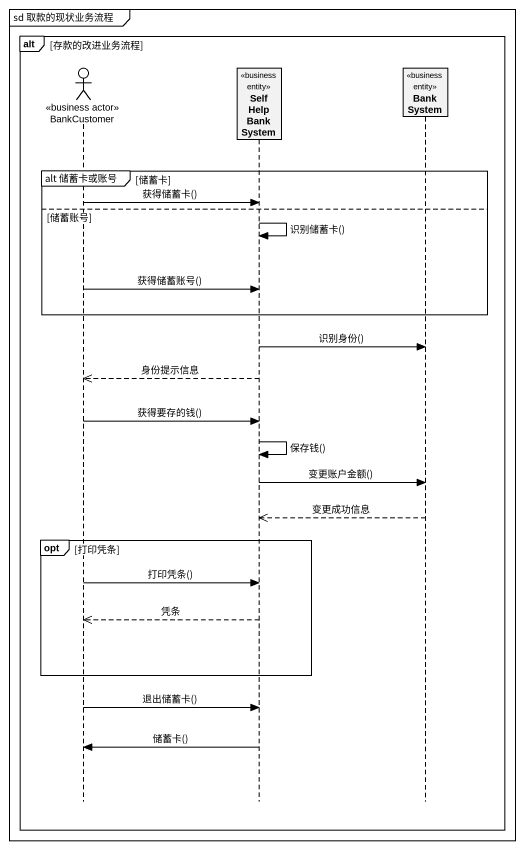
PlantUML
@startuml
mainframe sd 取款的现状业务流程
hide footbox
actor BankCustomer <<business actor>>
participant SelfHelpBankSystem <<business entity>>
participant BankSystem <<business entity>>

alt 存款的改进业务流程
  group alt 储蓄卡或账号 [储蓄卡]
    BankCustomer -> SelfHelpBankSystem : 获得储蓄卡()
  else 储蓄账号
    SelfHelpBankSystem -> SelfHelpBankSystem : 识别储蓄卡()
    BankCustomer -> SelfHelpBankSystem : 获得储蓄账号()
  end
  SelfHelpBankSystem -> BankSystem : 识别身份()
  SelfHelpBankSystem -->> BankCustomer : 身份提示信息
  BankCustomer -> SelfHelpBankSystem : 获得要存的钱()
  SelfHelpBankSystem -> SelfHelpBankSystem : 保存钱()
  SelfHelpBankSystem -> BankSystem : 变更账户金额()
  BankSystem -->> SelfHelpBankSystem : 变更成功信息
  opt 打印凭条
    BankCustomer -> SelfHelpBankSystem : 打印凭条()
    SelfHelpBankSystem -->> BankCustomer : 凭条
  end
  BankCustomer -> SelfHelpBankSystem : 退出储蓄卡()
  SelfHelpBankSystem -> BankCustomer : 储蓄卡()
end
@enduml
